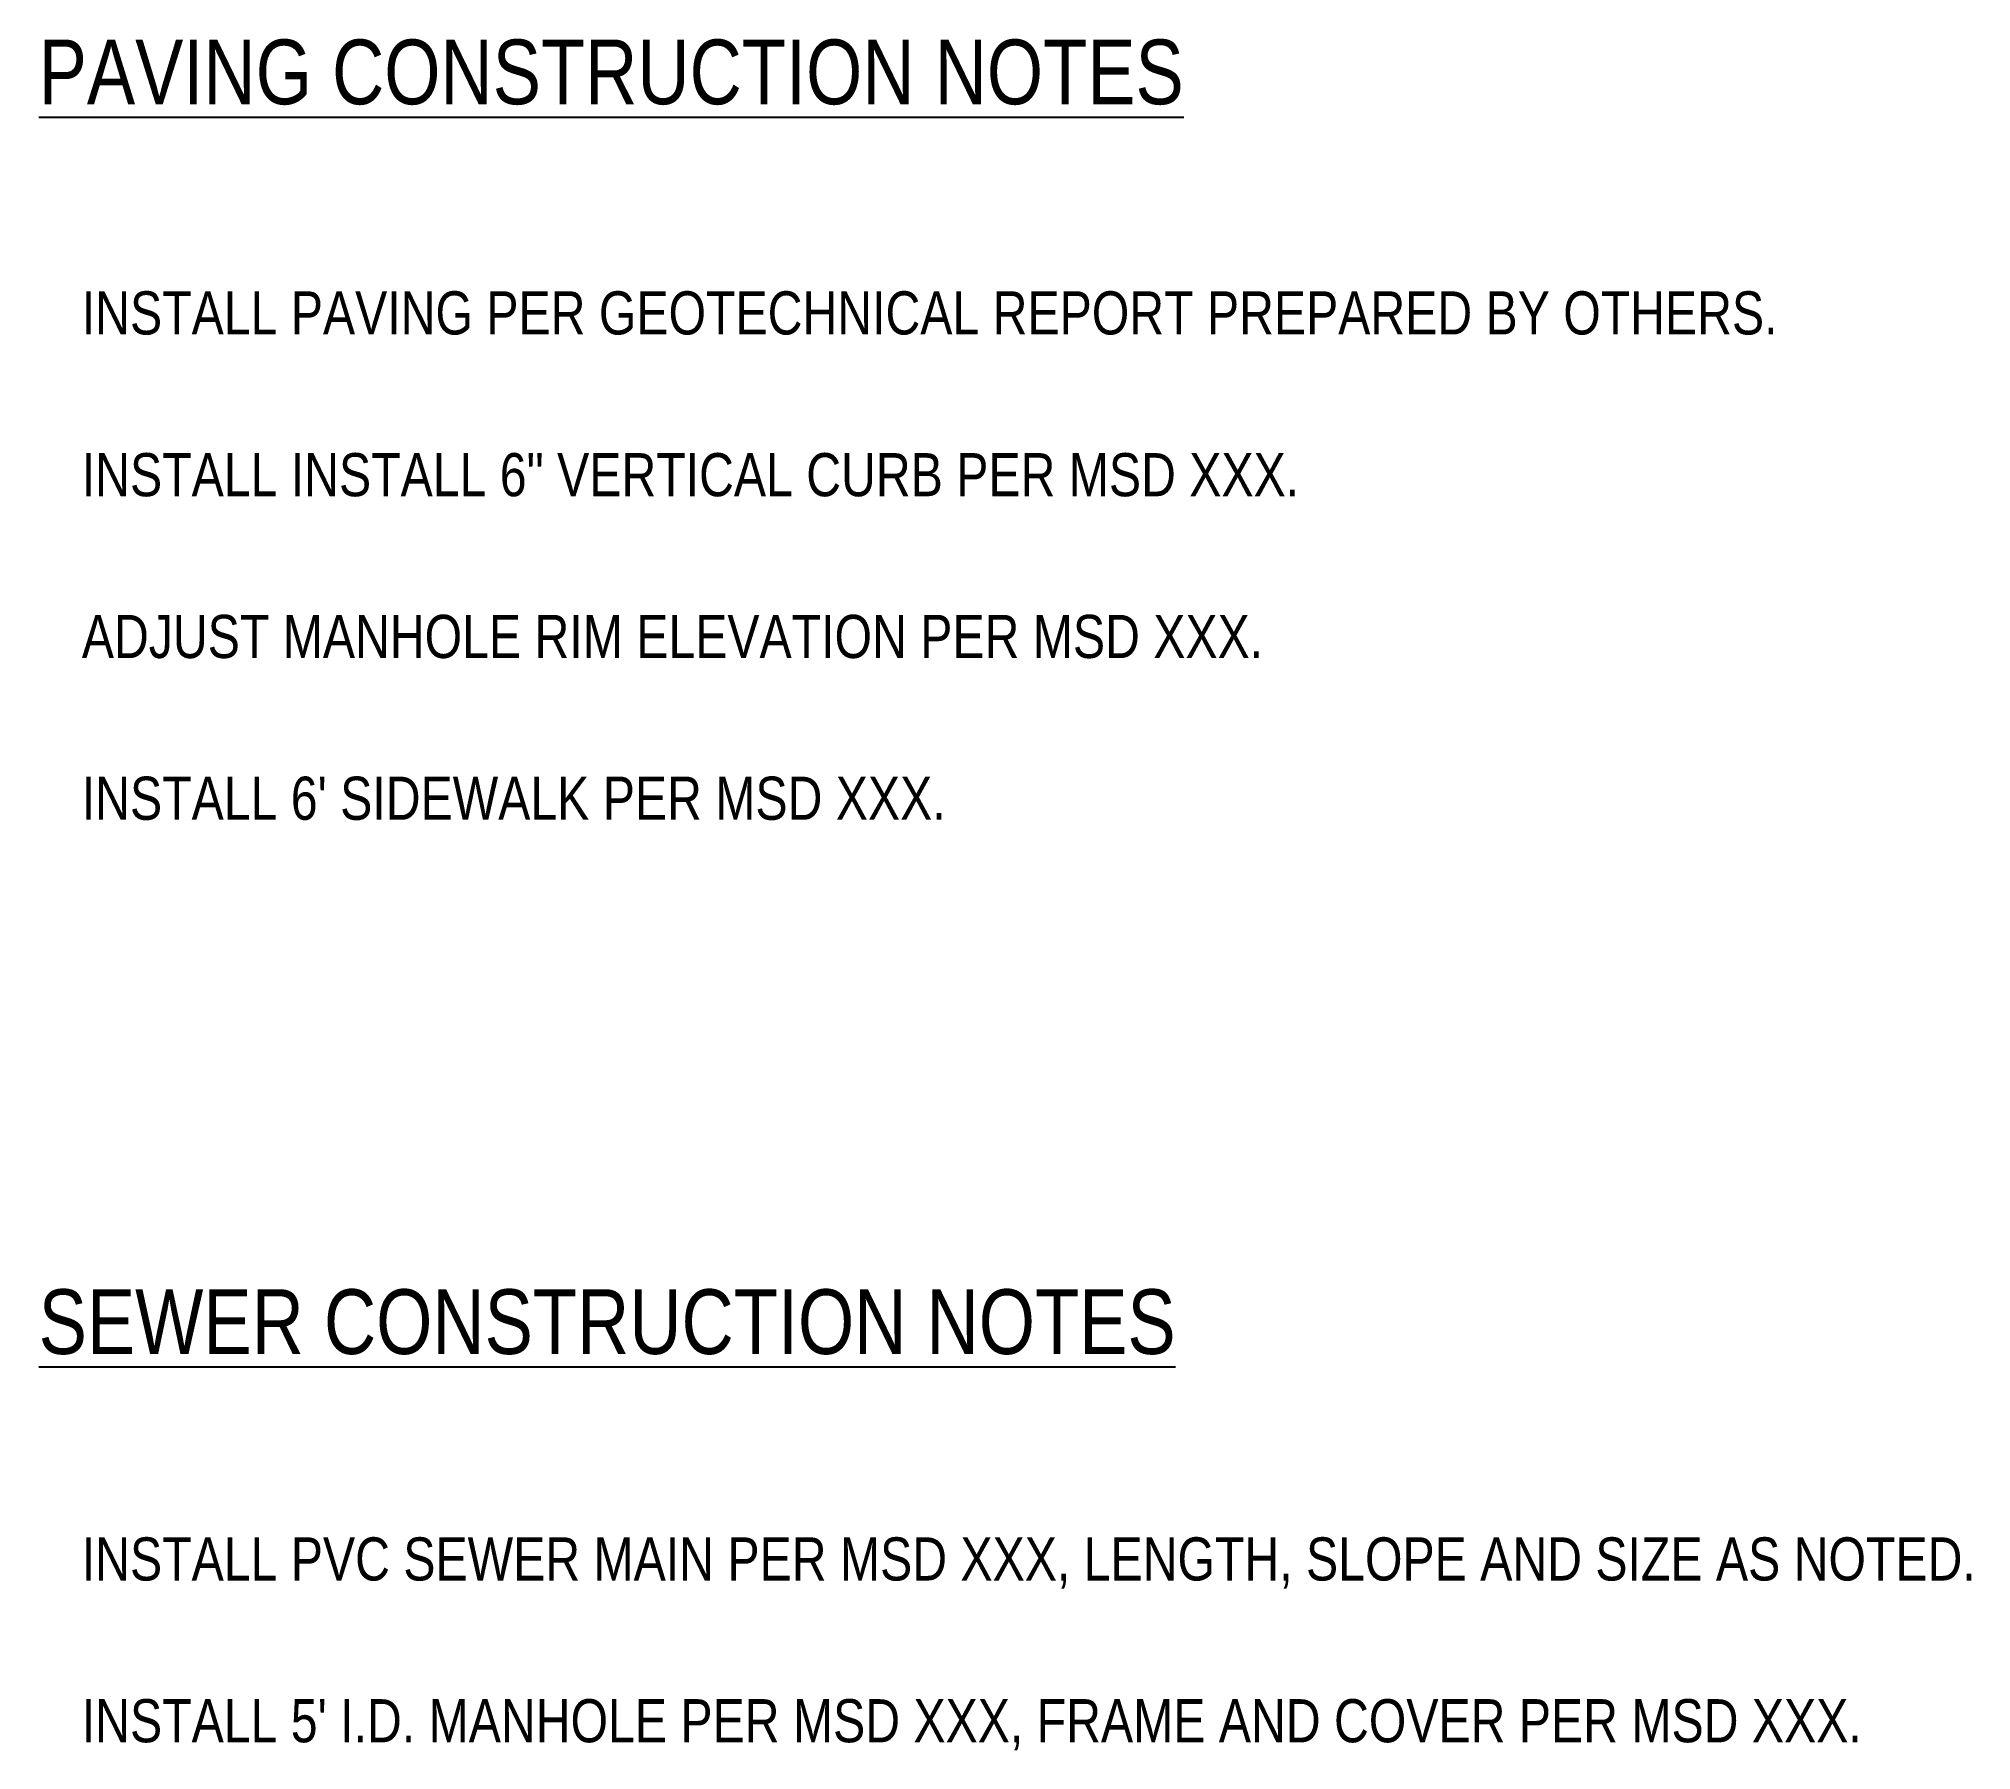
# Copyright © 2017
# Model space of a CAD drawing. Header units: feet. Extents: x 589216 to 589395, y 1029585 to 1029743.
import ezdxf

# ---------------------------------------------------------------- set-up
doc = ezdxf.new("R2010")
doc.units = ezdxf.units.FT
doc.header["$MEASUREMENT"] = 0
doc.layers.add('C-PV-TEXT', color=31, linetype='Continuous')
doc.layers.add('C-WW-TEXT', color=91, linetype='Continuous')
doc.styles.add('THIN', font='arial.ttf', dxfattribs={"width": 0.8, "height": 1.2})

msp = doc.modelspace()

# ---------------------------------------------------------------- texts
at = {"layer": 'C-PV-TEXT', "attachment_point": 4, "style": 'THIN'}
for s, insert, char_height in [('{\\LPAVING CONSTRUCTION NOTES}', (589216.17, 1029740.13), 6), ('INSTALL PAVING PER GEOTECHNICAL REPORT PREPARED BY OTHERS.', (589220.17, 1029717.8), 4), ('INSTALL INSTALL 6" VERTICAL CURB PER MSD XXX.', (589220.17, 1029702.8), 4), ('ADJUST MANHOLE RIM ELEVATION PER MSD XXX.', (589220.17, 1029687.8), 4), ("INSTALL 6' SIDEWALK PER MSD XXX.", (589220.17, 1029672.8), 4)]:
    msp.add_mtext(s, dxfattribs=dict(at, insert=insert, char_height=char_height))
at = {"layer": 'C-WW-TEXT', "attachment_point": 4, "style": 'THIN'}
for s, insert, char_height in [('{\\LSEWER CONSTRUCTION NOTES}', (589216.17, 1029624.25), 6), ('INSTALL PVC SEWER MAIN PER MSD XXX, LENGTH, SLOPE AND SIZE AS NOTED.', (589220.17, 1029601.92), 4), ("INSTALL 5' I.D. MANHOLE PER MSD XXX, FRAME AND COVER PER MSD XXX.", (589220.17, 1029586.92), 4)]:
    msp.add_mtext(s, dxfattribs=dict(at, insert=insert, char_height=char_height))

doc.saveas('drawing.dxf')
